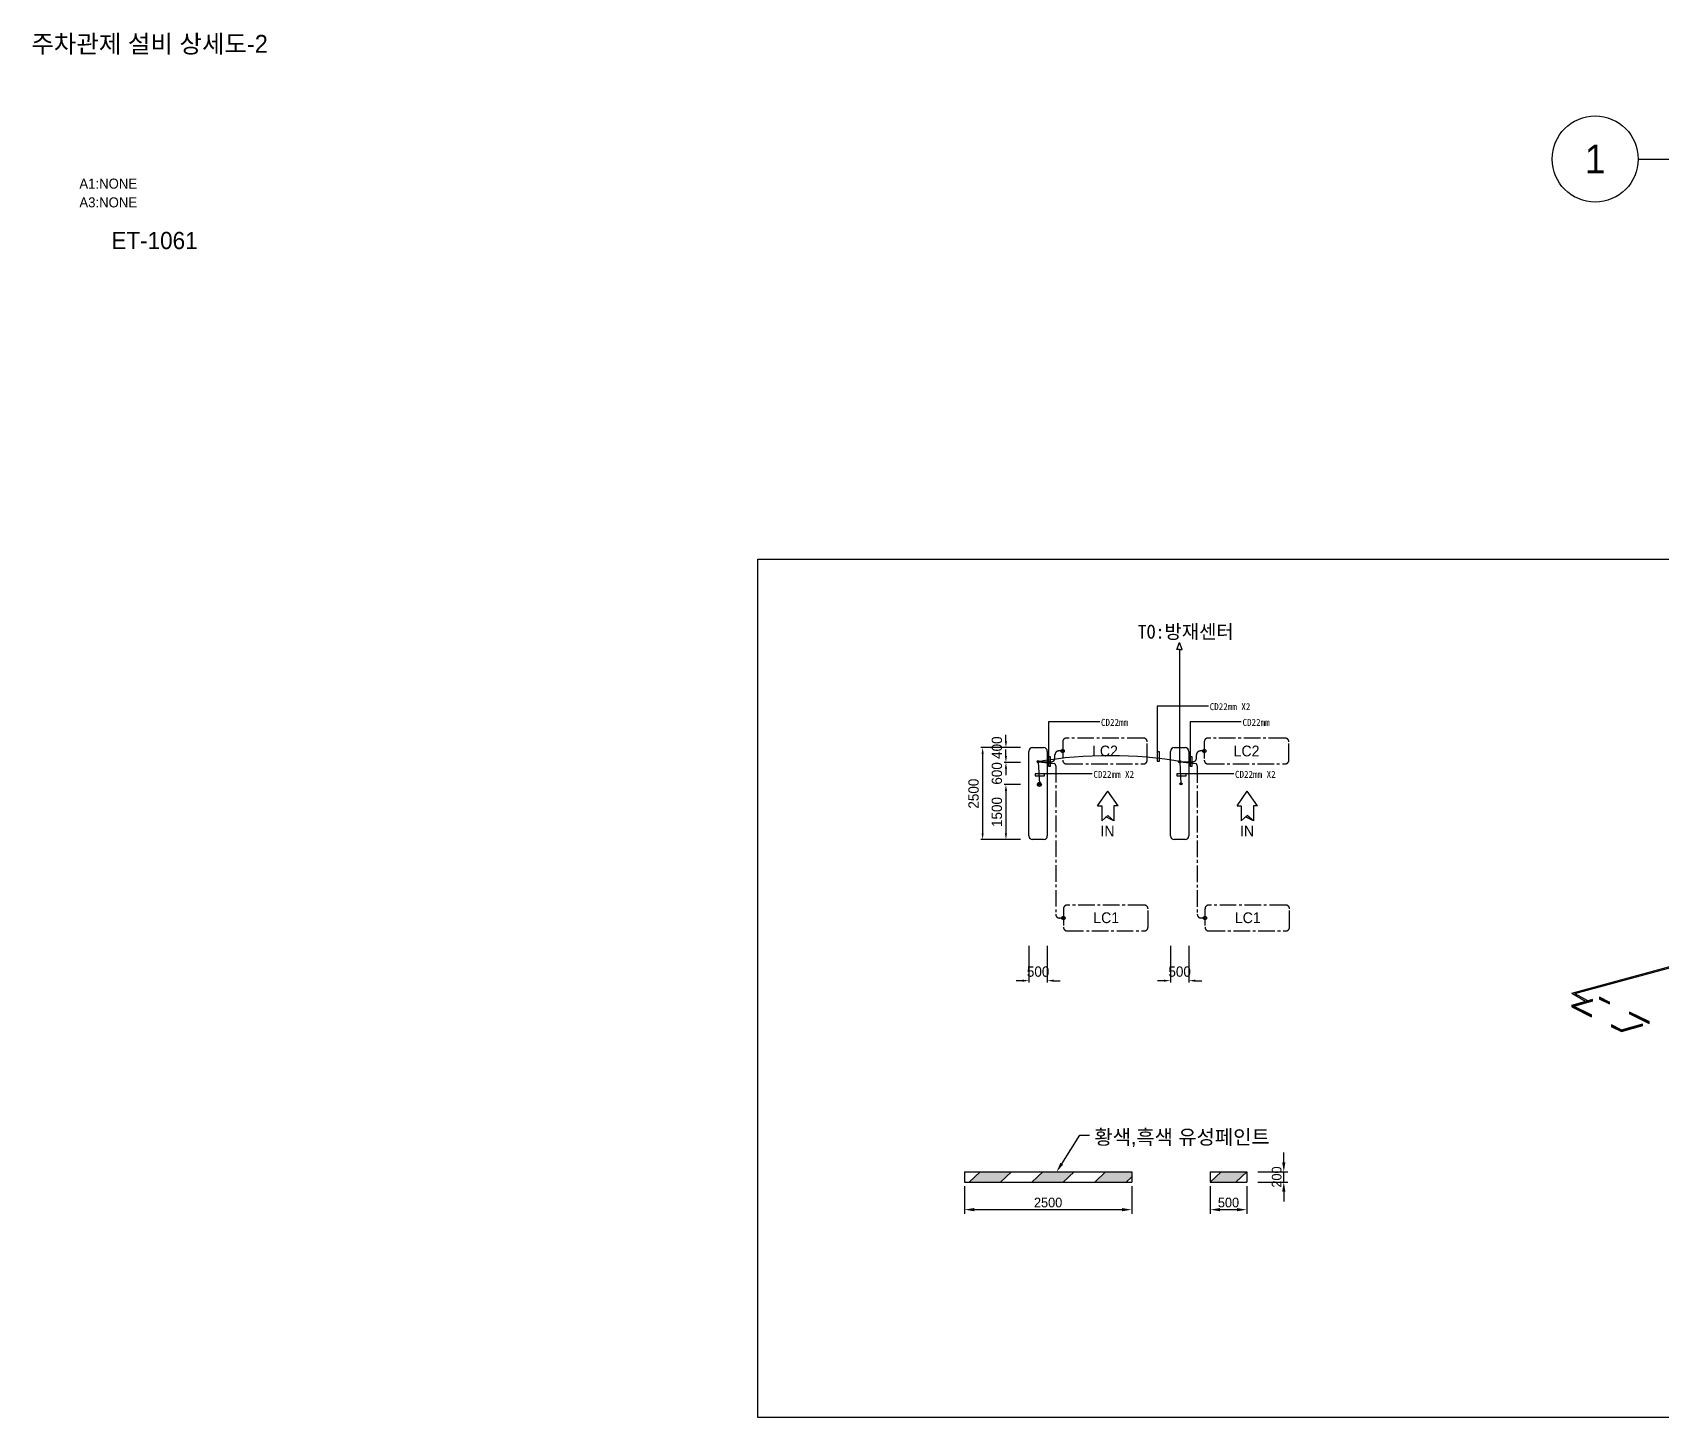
# Model space of a CAD drawing. Header units: millimetres. Extents: x 29838256 to 30236675, y -914750 to -833241.
# Drawn here: x 30066147 to 30110454, y -914750 to -877084 of the extents above; entities that cross this region are included whole.
import ezdxf
from ezdxf.enums import TextEntityAlignment as Align

# ---------------------------------------------------------------- set-up
doc = ezdxf.new("R2010")
doc.units = ezdxf.units.MM
doc.header["$LTSCALE"] = 600
doc.header["$MEASUREMENT"] = 0
doc.header["$PDSIZE"] = 1000
doc.linetypes.add('CENTER2', pattern=[1.125, 0.75, -0.125, 0.125, -0.125])
doc.linetypes.add('HIDDEN', pattern=[2, 1, -1])
doc.layers.get('0').update_dxf_attribs({"linetype": 'CONTINUOUS'})
doc.layers.get('DEFPOINTS').update_dxf_attribs({"linetype": 'CONTINUOUS'})
for name, color, linetype in [('DY2', 2, 'CONTINUOUS'), ('DY3', 7, 'CONTINUOUS'), ('DY4', 1, 'CONTINUOUS'), ('e-con', 1, 'CONTINUOUS'), ('e-text', 6, 'CONTINUOUS'), ('e-text-box', 7, 'CONTINUOUS'), ('Parking-D', 1, 'CONTINUOUS'), ('Parking-S', 3, 'CONTINUOUS'), ('RXSYMBOL', 7, 'CONTINUOUS'), ('sheet', 7, 'CONTINUOUS'), ('TXT', 3, 'CONTINUOUS')]:
    doc.layers.add(name, color=color, linetype=linetype)
doc.styles.add('HGS', font='', dxfattribs={"height": 4.9})
doc.styles.add('돋움', font='Dotum.TTF')
doc.styles.add('돋음', font='Dotum.TTF')
doc.styles.get('HGS').set_extended_font_data('GulimChe')
doc.dimstyles.new('PARKING', dxfattribs={"dimscale": 1.5, "dimtxt": 80, "dimasz": 50, "dimexe": 15, "dimexo": 10, "dimgap": 30, "dimtad": 1, "dimdec": 0, "dimzin": 0, "dimdsep": 46, "dimtxsty": '돋움', "dimcen": 0.09, "dimclrd": 1, "dimclre": 1, "dimclrt": 3, "dimadec": 0, "dimazin": 0, "dimtfac": 1, "dimtdec": 0, "dimtix": 1, "dimtofl": 0, "dimtmove": 0, "dimatfit": 3, "dimfxl": 1, "dimtolj": 1, "dimtzin": 0, "dimarcsym": 0})

# ---------------------------------------------------------------- blocks, each defined once
blk = doc.blocks.new('*D352')
at = {"layer": 'DEFPOINTS', "color": 0, "transparency": 16777216}
for p in [(30097099, -901890), (30097599, -901890), (30097599, -902871)]:
    blk.add_point(p, dxfattribs=at)
at = {"layer": 'Parking-D', "color": 1, "lineweight": -2, "transparency": 16777216}
for p, q in [((30097099, -901925), (30097099, -902924)), ((30097599, -901925), (30097599, -902924)), ((30096924, -902871), (30096749, -902871)), ((30097774, -902871), (30097949, -902871))]:
    blk.add_line(p, q, dxfattribs=at)
at = {"layer": 'Parking-D', "color": 1, "transparency": 16777216}
for points in [[(30096924, -902842), (30096924, -902900), (30097099, -902871)], [(30097774, -902842), (30097774, -902900), (30097599, -902871)]]:
    blk.add_solid(points, dxfattribs=at)
at = {"layer": 'Parking-D', "color": 3, "transparency": 16777216, "insert": (30097349, -902626), "char_height": 280, "attachment_point": 5, "style": '돋움'}
blk.add_mtext('\\A1;500', dxfattribs=at)
blk = doc.blocks.new('*D353')
at = {"layer": 'DEFPOINTS', "color": 0, "transparency": 16777216}
for p in [(30093249, -901890), (30093749, -901890), (30093749, -902871)]:
    blk.add_point(p, dxfattribs=at)
at = {"layer": 'Parking-D', "color": 1, "lineweight": -2, "transparency": 16777216}
for p, q in [((30093249, -901925), (30093249, -902924)), ((30093749, -901925), (30093749, -902924)), ((30093074, -902871), (30092899, -902871)), ((30093924, -902871), (30094099, -902871))]:
    blk.add_line(p, q, dxfattribs=at)
at = {"layer": 'Parking-D', "color": 1, "transparency": 16777216}
for points in [[(30093074, -902842), (30093074, -902900), (30093249, -902871)], [(30093924, -902842), (30093924, -902900), (30093749, -902871)]]:
    blk.add_solid(points, dxfattribs=at)
at = {"layer": 'Parking-D', "color": 3, "transparency": 16777216, "insert": (30093499, -902626), "char_height": 280, "attachment_point": 5, "style": '돋움'}
blk.add_mtext('\\A1;500', dxfattribs=at)
blk = doc.blocks.new('*D354')
at = {"layer": 'DEFPOINTS', "color": 0, "transparency": 16777216}
for p in [(30093052, -897534), (30092623, -899034), (30093052, -899034)]:
    blk.add_point(p, dxfattribs=at)
at = {"layer": 'Parking-D', "color": 1, "lineweight": -2, "transparency": 16777216}
for p, q in [((30093017, -897534), (30092571, -897534)), ((30092623, -897709), (30092623, -898859)), ((30093017, -899034), (30092571, -899034))]:
    blk.add_line(p, q, dxfattribs=at)
at = {"layer": 'Parking-D', "color": 1, "transparency": 16777216}
for points in [[(30092594, -897709), (30092653, -897709), (30092623, -897534)], [(30092594, -898859), (30092653, -898859), (30092623, -899034)]]:
    blk.add_solid(points, dxfattribs=at)
at = {"layer": 'Parking-D', "color": 3, "transparency": 16777216, "insert": (30092378, -898284), "char_height": 280, "attachment_point": 5, "rotation": 90, "style": '돋움'}
blk.add_mtext('\\A1;1500', dxfattribs=at)
blk = doc.blocks.new('*D355')
at = {"layer": 'DEFPOINTS', "color": 0, "transparency": 16777216}
for p in [(30093052, -896533), (30091990, -899034), (30093049, -899034)]:
    blk.add_point(p, dxfattribs=at)
at = {"layer": 'Parking-D', "color": 1, "lineweight": -2, "transparency": 16777216}
for p, q in [((30093017, -896533), (30091937, -896533)), ((30091990, -896708), (30091990, -898859)), ((30093014, -899034), (30091937, -899034))]:
    blk.add_line(p, q, dxfattribs=at)
at = {"layer": 'Parking-D', "color": 1, "transparency": 16777216}
for points in [[(30091960, -896708), (30092019, -896708), (30091990, -896533)], [(30091960, -898859), (30092019, -898859), (30091990, -899034)]]:
    blk.add_solid(points, dxfattribs=at)
at = {"layer": 'Parking-D', "color": 3, "transparency": 16777216, "insert": (30091744, -897784), "char_height": 280, "attachment_point": 5, "rotation": 90, "style": '돋움'}
blk.add_mtext('\\A1;2500', dxfattribs=at)
blk = doc.blocks.new('*D357')
at = {"layer": 'DEFPOINTS', "color": 0, "transparency": 16777216}
for p in [(30093052, -896934), (30092623, -897534), (30093052, -897534)]:
    blk.add_point(p, dxfattribs=at)
at = {"layer": 'Parking-D', "color": 1, "lineweight": -2, "transparency": 16777216}
for p, q in [((30092623, -896759), (30092623, -896584)), ((30093017, -896934), (30092571, -896934)), ((30093017, -897534), (30092571, -897534)), ((30092623, -897709), (30092623, -897884))]:
    blk.add_line(p, q, dxfattribs=at)
at = {"layer": 'Parking-D', "color": 1, "transparency": 16777216}
for points in [[(30092594, -896759), (30092653, -896759), (30092623, -896934)], [(30092594, -897709), (30092653, -897709), (30092623, -897534)]]:
    blk.add_solid(points, dxfattribs=at)
at = {"layer": 'Parking-D', "color": 3, "transparency": 16777216, "insert": (30092378, -897234), "char_height": 280, "attachment_point": 5, "rotation": 90, "style": '돋움'}
blk.add_mtext('\\A1;600', dxfattribs=at)

msp = doc.modelspace()

# ---------------------------------------------------------------- hatches: boundary and pattern name
at = {"layer": 'DY2', "ltscale": 5}
h = msp.add_hatch(color=2, dxfattribs=at)
h.paths.add_polyline_path([(30092771.8, -908073), (30091919, -908073), (30091626.3, -908348.7), (30092479.1, -908348.7)])
h.paths.add_polyline_path([(30094477.3, -908073), (30093624.6, -908073), (30093331.8, -908348.7), (30094184.6, -908348.7)])
h.paths.add_polyline_path([(30096044.6, -908203.2), (30096044.6, -908073), (30095330.1, -908073), (30095037.3, -908348.7), (30095890.1, -908348.7)])
at = {"layer": 'DY2'}
msp.add_hatch(color=2, dxfattribs=at).paths.add_polyline_path([(30099173.7, -908073), (30098473.6, -908073), (30098180.9, -908348.7), (30098881, -908348.7)])
at = {"layer": 'e-con'}
for points in [[(30093529.4, -896914.7, 1), (30093469.4, -896914.7, 1)], [(30097380, -896914.7, 1), (30097320, -896914.7, 1)], [(30093562.8, -897515.7, 1), (30093502.8, -897515.7, 1)], [(30097413.4, -897515.7, 1), (30097353.4, -897515.7, 1)]]:
    msp.add_hatch(color=256, dxfattribs=at).paths.add_polyline_path(points)

# ---------------------------------------------------------------- linework, layer by layer
at = {"color": 8, "ltscale": 0.5}
for p, q in [((30108015.1, -903211.9), (30113998.2, -901585.6)), ((30108102.4, -903220), (30114070.8, -901597.6))]:
    msp.add_line(p, q, dxfattribs=at)
at = {"color": 8, "linetype": 'HIDDEN'}
for p, q in [((30108012.2, -903535), (30108765.8, -903322.1)), ((30108012.2, -903551.6), (30108765.8, -903338.7)), ((30108012.2, -903568.3), (30108765.8, -903355.4)), ((30108012.2, -903584.9), (30108765.8, -903372)), ((30108012.4, -903535), (30108766, -903322.1)), ((30108012.4, -903551.6), (30108766, -903338.7)), ((30108012.4, -903568.3), (30108766, -903355.4)), ((30108012.4, -903584.9), (30108766, -903372)), ((30108015.1, -903211.9), (30108389.1, -903428.5)), ((30108102.4, -903220), (30108438.5, -903414.6)), ((30108178.3, -903264.1), (30108438.3, -903414.6)), ((30110124.9, -903992.1), (30108765.8, -903322.1)), ((30110124.9, -904008.7), (30108765.8, -903338.7)), ((30110124.9, -904025.4), (30108765.8, -903355.4)), ((30110124.9, -904042), (30108765.8, -903372)), ((30110125.1, -903992.1), (30108766, -903322.1)), ((30110125.1, -904008.7), (30108766, -903338.7)), ((30110125.1, -904025.4), (30108766, -903355.4)), ((30110125.1, -904042), (30108766, -903372)), ((30108012.2, -903535), (30109371.2, -904205)), ((30108012.2, -903551.6), (30109371.2, -904221.6)), ((30108012.2, -903568.3), (30109371.2, -904238.3)), ((30108012.2, -903584.9), (30109371.2, -904254.9)), ((30108012.4, -903535), (30109371.4, -904205)), ((30108012.4, -903551.6), (30109371.4, -904221.6)), ((30108012.4, -903568.3), (30109371.4, -904238.3)), ((30108012.4, -903584.9), (30109371.4, -904254.9)), ((30109371.2, -904205), (30110124.9, -903992.1)), ((30109371.2, -904221.6), (30110124.9, -904008.7)), ((30109371.2, -904238.3), (30110124.9, -904025.4)), ((30109371.2, -904254.9), (30110124.9, -904042)), ((30109371.4, -904205), (30110125.1, -903992.1)), ((30109371.4, -904221.6), (30110125.1, -904008.7)), ((30109371.4, -904238.3), (30110125.1, -904025.4)), ((30109371.4, -904254.9), (30110125.1, -904042))]:
    msp.add_line(p, q, dxfattribs=at)
at = {"layer": 'DY2', "color": 2}
for p, q in [((30097273.5, -893861.9), (30097346.9, -893677)), ((30097346.9, -893861.9), (30097273.5, -893861.9)), ((30097420.3, -893861.9), (30097346.9, -893677)), ((30097346.9, -893861.9), (30097420.3, -893861.9)), ((30097350, -896914.7), (30097350, -893861.9))]:
    msp.add_line(p, q, dxfattribs=at)
at = {"layer": 'DY2', "color": 1, "ltscale": 5}
for p, q in [((30094141, -907849.3), (30094632.3, -907070.8)), ((30094632.3, -907070.8), (30094896.9, -907070.8))]:
    msp.add_line(p, q, dxfattribs=at)
at = {"layer": 'DY2', "color": 0, "ltscale": 5}
for p, q in [((30091496.8, -908073), (30096044.6, -908073)), ((30091496.8, -908073), (30091496.8, -908348.7)), ((30091626.3, -908348.7), (30091919, -908073)), ((30092479.1, -908348.7), (30092771.8, -908073)), ((30093331.8, -908348.7), (30093624.6, -908073)), ((30094184.6, -908348.7), (30094477.3, -908073)), ((30095037.3, -908348.7), (30095330.1, -908073)), ((30095890.1, -908348.7), (30096044.6, -908203.2)), ((30096044.6, -908073), (30096044.6, -908348.7)), ((30098180.9, -908073), (30099173.7, -908073)), ((30098180.9, -908073), (30098180.9, -908348.7)), ((30098180.9, -908348.7), (30098473.6, -908073)), ((30098881, -908348.7), (30099173.7, -908073)), ((30099173.7, -908073), (30099173.7, -908348.7)), ((30091496.8, -908348.7), (30096044.6, -908348.7)), ((30098180.9, -908348.7), (30099173.7, -908348.7))]:
    msp.add_line(p, q, dxfattribs=at)
at = {"layer": 'DY2', "color": 1, "ltscale": 5}
msp.add_solid([(30094178.3, -907872.8), (30093999.8, -908073), (30094103.7, -907825.7)], dxfattribs=at)
at = {"layer": 'DY4', "color": 3}
for p, q in [((30096740.4, -895401.6), (30096740, -896901)), ((30098131.6, -895402.1), (30096740.4, -895401.6)), ((30093782.8, -895829.6), (30093782.4, -897035)), ((30095174, -895830.1), (30093782.8, -895829.6)), ((30097633.4, -895829.6), (30097633, -897035)), ((30099024.6, -895830.1), (30097633.4, -895829.6)), ((30096797.4, -896647.4), (30096740, -896647.4)), ((30096797.4, -896901), (30096797.4, -896647.4)), ((30093839.8, -896781.4), (30093782.4, -896781.4)), ((30093782.4, -897035), (30093839.8, -897035)), ((30093839.8, -897035), (30093839.8, -896781.4)), ((30096740, -896901), (30096797.4, -896901)), ((30097690.4, -896781.4), (30097633, -896781.4)), ((30097633, -897035), (30097690.4, -897035)), ((30097690.4, -897035), (30097690.4, -896781.4)), ((30093417.6, -897243.4), (30093417.6, -897300.8)), ((30094968.8, -897243.9), (30093417.6, -897243.4)), ((30093417.6, -897300.8), (30093671.2, -897300.8)), ((30093671.2, -897300.8), (30093671.2, -897243.4)), ((30097268.2, -897243.4), (30097268.2, -897300.8)), ((30098819.4, -897243.9), (30097268.2, -897243.4)), ((30097268.2, -897300.8), (30097521.8, -897300.8)), ((30097521.8, -897300.8), (30097521.8, -897243.4))]:
    msp.add_line(p, q, dxfattribs=at)
at = {"layer": 'e-con'}
for p, q in [((30093499.4, -896914.7), (30093532.8, -897515.7, -10058.5)), ((30097350, -896914.7), (30097383.4, -897515.7, -10058.5))]:
    msp.add_line(p, q, dxfattribs=at)
msp.add_lwpolyline([(30085879.3, -891411), (30124217.3, -891411), (30124217.3, -914750), (30085879.3, -914750)], close=True, dxfattribs=at)
msp.add_arc((30095438.7, -908354.5), 11603.1, 80.11106, 99.6216, dxfattribs=at)
at = {"layer": 'e-text-box'}
for p, q in [((30100181.4, -907809, -77386.1), (30100181.4, -907545, -77386.1)), ((30099473.3, -908073, -77386.1), (30100291.4, -908073, -77386.1)), ((30100181.4, -908348.7, -77386.1), (30100181.4, -908073, -77386.1)), ((30091496.8, -908463.7, -77386.1), (30091496.8, -909209, -77386.1)), ((30096044.6, -908463.7, -77386.1), (30096044.6, -909209, -77386.1)), ((30098180.9, -908463.7, -77386.1), (30098180.9, -909209, -77386.1)), ((30099173.7, -908463.7, -77386.1), (30099173.7, -909209, -77386.1)), ((30099473.3, -908348.7, -77386.1), (30100291.4, -908348.7, -77386.1)), ((30100181.4, -908612.7, -77386.1), (30100181.4, -908876.7, -77386.1)), ((30091760.8, -909099, -77386.1), (30095780.6, -909099, -77386.1)), ((30098444.9, -909099, -77386.1), (30098909.7, -909099, -77386.1))]:
    msp.add_line(p, q, dxfattribs=at)
for points in [[(30100137.4, -907809, -77386.1), (30100225.4, -907809, -77386.1), (30100181.4, -908073, -77386.1)], [(30100137.4, -908612.7, -77386.1), (30100225.4, -908612.7, -77386.1), (30100181.4, -908348.7, -77386.1)], [(30091760.8, -909055, -77386.1), (30091760.8, -909143, -77386.1), (30091496.8, -909099, -77386.1)], [(30095780.6, -909055, -77386.1), (30095780.6, -909143, -77386.1), (30096044.6, -909099, -77386.1)], [(30098444.9, -909055, -77386.1), (30098444.9, -909143, -77386.1), (30098180.9, -909099, -77386.1)], [(30098909.7, -909055, -77386.1), (30098909.7, -909143, -77386.1), (30099173.7, -909099, -77386.1)]]:
    msp.add_solid(points, dxfattribs=at)
at = {"layer": 'Parking-D', "color": 1}
for p, q in [((30092623.5, -896358.4, -10058.5), (30092623.5, -896183.4, -10058.5)), ((30093017.2, -896533.4, -10058.5), (30092571, -896533.4, -10058.5)), ((30093017.2, -896934, -10058.5), (30092571, -896934, -10058.5)), ((30092623.5, -897109, -10058.5), (30092623.5, -897284, -10058.5))]:
    msp.add_line(p, q, dxfattribs=at)
for points in [[(30092594.3, -896358.4, -10058.5), (30092652.6, -896358.4, -10058.5), (30092623.5, -896533.4, -10058.5)], [(30092594.3, -897109, -10058.5), (30092652.6, -897109, -10058.5), (30092623.5, -896934, -10058.5)]]:
    msp.add_solid(points, dxfattribs=at)
at = {"layer": 'Parking-S', "color": 2}
for p, q in [((30093248.7, -898933.8, -10058.5), (30093248.7, -896633.4, -10058.5)), ((30093348.7, -896533.4, -10058.5), (30093648.7, -896533.4, -10058.5)), ((30093748.7, -896633.4, -10058.5), (30093748.7, -898933.8, -10058.5)), ((30097099.3, -898933.8, -10058.5), (30097099.3, -896633.4, -10058.5)), ((30097199.3, -896533.4, -10058.5), (30097499.4, -896533.4, -10058.5)), ((30097599.4, -896633.4, -10058.5), (30097599.4, -898933.8, -10058.5)), ((30093648.7, -899033.8, -10058.5), (30093348.7, -899033.8, -10058.5)), ((30097499.4, -899033.8, -10058.5), (30097199.3, -899033.8, -10058.5))]:
    msp.add_line(p, q, dxfattribs=at)
at = {"layer": 'Parking-S', "color": 0, "linetype": 'CENTER2'}
for p, q in [((30093957.7, -896815.9, -10058.5), (30093957.7, -896723.9, -10058.5)), ((30094167.6, -896623.9, -10058.5), (30094057.8, -896623.9, -10058.5)), ((30097808.4, -896815.9, -10058.5), (30097808.4, -896723.9, -10058.5)), ((30098018.3, -896623.9, -10058.5), (30097908.4, -896623.9, -10058.5)), ((30093506.4, -896916, -10058.5), (30093857.7, -896916, -10058.5)), ((30093506.4, -896916, -10058.5), (30093948.4, -896960, -10058.5)), ((30093977.7, -897030.7, -10058.5), (30093977.7, -901066.6, -10058.5)), ((30097364.1, -896916, -10058.5), (30097708.3, -896916, -10058.5)), ((30097364.1, -896916, -10058.5), (30097799.1, -896967, -10058.5)), ((30097828.4, -897037.7, -10058.5), (30097828.4, -901066.6, -10058.5)), ((30094187.7, -901166.7, -10058.5), (30094077.8, -901166.7, -10058.5)), ((30098038.3, -901166.7, -10058.5), (30097928.4, -901166.7, -10058.5))]:
    msp.add_line(p, q, dxfattribs=at)
at = {"layer": 'Parking-S', "color": 6}
for p, q in [((30095113.1, -898111), (30095393.7, -897719.1)), ((30095674.4, -898111), (30095393.7, -897719.1)), ((30098909.1, -898111), (30099189.7, -897719.1)), ((30099470.4, -898111), (30099189.7, -897719.1)), ((30095113.1, -898111), (30095228.2, -898111)), ((30095228.2, -898111), (30095228.2, -898519.1)), ((30095228.2, -898519.1), (30095393.7, -898375.2)), ((30095559.3, -898519.1), (30095344.5, -898418)), ((30095559.3, -898519.1), (30095393.7, -898375.2)), ((30095674.4, -898111), (30095559.3, -898111)), ((30095559.3, -898111), (30095559.3, -898519.1)), ((30098909.1, -898111), (30099024.2, -898111)), ((30099024.2, -898111), (30099024.2, -898519.1)), ((30099024.2, -898519.1), (30099189.7, -898375.2)), ((30099355.3, -898519.1), (30099140.5, -898418)), ((30099355.3, -898519.1), (30099189.7, -898375.2)), ((30099470.4, -898111), (30099355.3, -898111)), ((30099355.3, -898111), (30099355.3, -898519.1))]:
    msp.add_line(p, q, dxfattribs=at)
at = {"layer": 'Parking-S', "color": 0, "linetype": 'CENTER2', "elevation": -10058.5}
for points in [[(30096468, -896874), (30096468, -896373.9, 0.4142136), (30096368, -896273.9), (30094267.7, -896273.9, 0.4142136), (30094167.6, -896373.9), (30094167.6, -896874, 0.4142136), (30094267.7, -896974), (30096368, -896974, 0.4142136)], [(30100318.7, -896874), (30100318.7, -896373.9, 0.4142136), (30100218.6, -896273.9), (30098118.3, -896273.9, 0.4142136), (30098018.3, -896373.9), (30098018.3, -896874, 0.4142136), (30098118.3, -896974), (30100218.6, -896974, 0.4142136)], [(30096488, -901416.7), (30096488, -900916.6, 0.4142136), (30096388, -900816.6), (30094287.7, -900816.6, 0.4142136), (30094187.7, -900916.6), (30094187.7, -901416.7, 0.4142136), (30094287.7, -901516.7), (30096388, -901516.7, 0.4142136)], [(30100338.7, -901416.7), (30100338.7, -900916.6, 0.4142136), (30100238.6, -900816.6), (30098138.3, -900816.6, 0.4142136), (30098038.3, -900916.6), (30098038.3, -901416.7, 0.4142136), (30098138.3, -901516.7), (30100238.6, -901516.7, 0.4142136)]]:
    msp.add_lwpolyline(points, format="xyb", close=True, dxfattribs=at)
at = {"layer": 'Parking-S', "color": 0, "linetype": 'CENTER2'}
for centre in [(30094167.6, -896623.9, -10058.5), (30098018.3, -896623.9, -10058.5), (30094187.7, -901166.7, -10058.5), (30098038.3, -901166.7, -10058.5)]:
    msp.add_circle(centre, 43.4, dxfattribs=at)
at = {"layer": 'Parking-S'}
for centre, radius in [((30093499.4, -896914.7), 30), ((30093499.4, -896914.7), 30), ((30097350, -896914.7), 30), ((30097350, -896914.7), 30), ((30093532.8, -897534.1, -10058.5), 54.4), ((30093532.8, -897515.7, -10058.5), 30), ((30093532.8, -897515.7, -10058.5), 30), ((30093532.8, -897516.1, -10058.5), 30), ((30093532.8, -897534.1, -10058.5), 30), ((30097383.4, -897515.7, -10058.5), 30), ((30097383.4, -897515.7, -10058.5), 30), ((30097383.4, -897516.1, -10058.5), 30)]:
    msp.add_circle(centre, radius, dxfattribs=at)
at = {"layer": 'Parking-S', "color": 2}
for centre, start, end in [((30093348.7, -896633.4, -10058.5), 90, 180), ((30093648.7, -896633.4, -10058.5), 0, 90), ((30097199.3, -896633.4, -10058.5), 90, 180), ((30097499.4, -896633.4, -10058.5), 0, 90), ((30093348.7, -898933.8, -10058.5), 180, 270), ((30093648.7, -898933.8, -10058.5), 270, 0), ((30097199.3, -898933.8, -10058.5), 180, 270), ((30097499.4, -898933.8, -10058.5), 270, 360)]:
    msp.add_arc(centre, 100, start, end, dxfattribs=at)
at = {"layer": 'Parking-S', "color": 0, "linetype": 'CENTER2'}
for centre, start, end in [((30094057.8, -896723.9, -10058.5), 90, 180), ((30097908.4, -896723.9, -10058.5), 90, 180), ((30093857.7, -896815.9, -10058.5), 270, 0), ((30093877.7, -897030.7, -10058.5), 0, 45), ((30097708.3, -896815.9, -10058.5), 270, 0), ((30097728.4, -897037.7, -10058.5), 0, 45), ((30094077.8, -901066.6, -10058.5), 180, 270), ((30097928.4, -901066.6, -10058.5), 180, 270)]:
    msp.add_arc(centre, 100, start, end, dxfattribs=at)
at = {"layer": 'RXSYMBOL'}
msp.add_line((30109821.6, -880522.6), (30122865.6, -880522.6), dxfattribs=at)
msp.add_circle((30108651.3, -880522.6), 1170.3, dxfattribs=at)

# ---------------------------------------------------------------- texts
at = {"layer": 'DY3', "linetype": 'Continuous', "style": 'HGS'}
msp.add_text('TO:방재센터', height=375, rotation=0.05301, dxfattribs=at).set_placement((30096209.2, -893568.4))
for s, p in [('CD22mm X2', (30098166.1, -895512.9, 0)), ('CD22mm', (30095208.5, -895940.9, 0)), ('CD22mm', (30099059.1, -895940.9, 0)), ('CD22mm X2', (30095003.3, -897354.7, 0)), ('CD22mm X2', (30098853.9, -897354.7, 0))]:
    msp.add_text(s, height=190.12, dxfattribs=at).set_placement(p)
at = {"layer": 'e-text', "linetype": 'Continuous', "style": '돋움'}
for p in [(30095194, -898945.3, 4986.3), (30098990, -898945.3, 4986.3)]:
    msp.add_text('IN', height=292.77, dxfattribs=at).set_placement(p)
at = {"layer": 'e-text', "style": '돋음'}
msp.add_text('황색,흑색 유성페인트', height=396.903, dxfattribs=at).set_placement((30095029.2, -907321.5))
at = {"layer": 'e-text', "insert": (30099988.9, -908210.9, -77386.1), "char_height": 264, "attachment_point": 5, "rotation": 90, "style": '돋움'}
msp.add_mtext('200', dxfattribs=at)
at = {"layer": 'e-text', "char_height": 264, "attachment_point": 5, "style": '돋움'}
for s, insert in [('2500', (30093770.7, -908906.1, -77386.1)), ('500', (30098677.3, -908906.4, -77386.1))]:
    msp.add_mtext(s, dxfattribs=dict(at, insert=insert))
at = {"layer": 'Parking-D', "color": 3, "insert": (30092378.3, -896533.4, -10058.5), "char_height": 280, "attachment_point": 5, "rotation": 90, "style": '돋움'}
msp.add_mtext('\\A1;400', dxfattribs=at)
at = {"layer": 'Parking-S', "color": 7, "style": '돋움'}
for s, p in [('LC2', (30095317.8, -896623.9, -10058.5)), ('LC2', (30099168.5, -896623.9, -10058.5)), ('LC1', (30095351.2, -901159.4, -10058.5)), ('LC1', (30099201.8, -901159.4, -10058.5))]:
    msp.add_text(s, height=292.77, dxfattribs=at).set_placement(p, align=Align.MIDDLE)
at = {"layer": 'sheet', "style": '돋움'}
for s, p in [('A1:NONE', (30068989.7, -881328.7)), ('A3:NONE', (30068989.7, -881838.8))]:
    msp.add_text(s, height=273.25, dxfattribs=at).set_placement(p, align=Align.RIGHT)
at = {"layer": 'TXT', "style": '돋움'}
for s, height, p in [('주차관제 설비 상세도-2', 487.951, (30069330.4, -877385.4)), ('1', 780.7, (30108651.3, -880522.6))]:
    msp.add_text(s, height=height, dxfattribs=at).set_placement(p, align=Align.MIDDLE)
msp.add_text('ET-1061', height=467.88, dxfattribs=at).set_placement((30069463.4, -882739.2), align=Align.MIDDLE_CENTER)

# ---------------------------------------------------------------- dimensions: what is measured, and where the dimension line sits
at = {"layer": 'Parking-D'}
for base, p1, p2, angle, picture, middle in [((30091989.5, -899033.8, -10058.5), (30093052.2, -896533.4, -10058.5), (30093048.6, -899033.8, -10058.5), 90, '*D355', (30091744.3, -897783.6, -10058.5)), ((30092623.5, -897534.1, -10058.5), (30093052.2, -896934, -10058.5), (30093052.2, -897534.1, -10058.5), 90, '*D357', (30092378.3, -897234, -10058.5)), ((30092623.5, -899033.8, -10058.5), (30093052.2, -897534.1, -10058.5), (30093052.2, -899033.8, -10058.5), 90, '*D354', (30092378.3, -898283.9, -10058.5)), ((30093748.7, -902871.2, -10058.5), (30093248.7, -901889.6, -10058.5), (30093748.7, -901889.6, -10058.5), 180, '*D353', (30093498.7, -902626, -10058.5)), ((30097599.4, -902871.2, -10058.5), (30097099.3, -901889.6, -10058.5), (30097599.4, -901889.6, -10058.5), 180, '*D352', (30097349.3, -902626, -10058.5))]:
    dim = msp.add_linear_dim(base=base, p1=p1, p2=p2, angle=angle, dimstyle='PARKING', override={"dimscale": 3.5, "dimtmove": 1}, dxfattribs=at)
    dim.commit()
    dim.dimension.update_dxf_attribs({"geometry": picture, "text_midpoint": middle})

doc.saveas('drawing.dxf')
